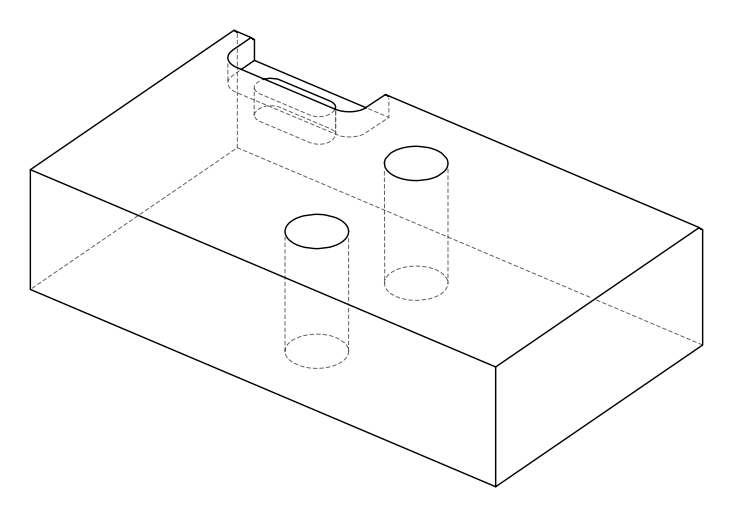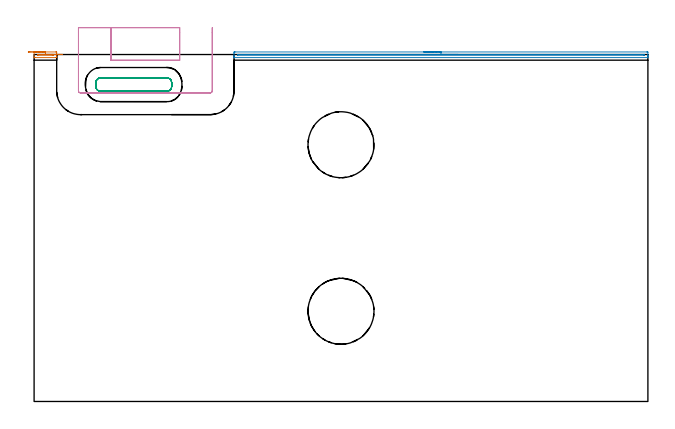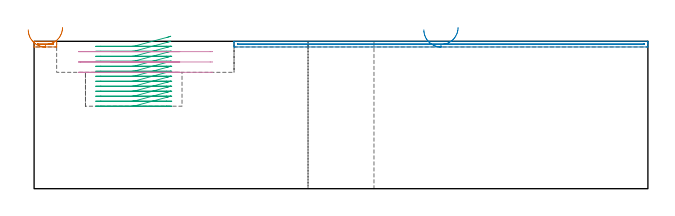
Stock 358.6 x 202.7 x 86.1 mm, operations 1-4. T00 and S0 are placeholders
(PLAN: 6 operations, 3 tool changes, 20 min)
(1 AREA_MILL | FG_CHAMFER_SURFACE | UGT0205_001 | 0.36 min | 84 mm3)
(2 AREA_MILL_1 | FG_CHAMFER_SURFACE_1 | UGT0205_001 | 4.01 min | 1334 mm3)
(3 MILL_RECTANGULAR_POCKET | POCKET_RECTANGULAR_STRAIGHT | NXT0201_011 | Follow Part, ap 3, ae 75% | 3.83 min | 39919 mm3)
(4 MILL_SLOT | SLOT_PARTIAL_RECTANGULAR | UGT0201_109 | Follow Part, ap 6.35, ae 75% | 2.19 min | 45236 mm3)
(5 MILL_THROUGH_HOLE_FROM_SOLID_MATERIAL | STEP1HOLE | UGT0201_018 | Circular | 4.8 min | 100249 mm3)
(6 MILL_THROUGH_HOLE_FROM_SOLID_MATERIAL_1 | STEP1HOLE_1 | UGT0201_018 | Circular | 4.8 min | 100261 mm3)
(TOOL UGT0205_001 | Chamfer Mill 20 x 3 x 45 deg. | D20 FL50 Z2)
(TOOL NXT0201_011 | ENDMILL 12mm [2P460-1200-NA 1630] | D12 FL38 Z6)
(TOOL UGT0201_109 | End Mill 25.4 mm | D25.4 FL25 Z2)
(TOOL UGT0201_018 | End mill 30 mm | D30 FL50 Z4)
(OP 1 AREA_MILL)
G17 G21 G94 G90
T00 M6
G54
G17 G0 G90 X-3.4 Y204.2 S1061 M3
G43 Z96.1 H0
Z92.8
G94 G1 X-3.362 Z91.928 F250.
X-3.248 Z91.063
X-3.059 Z90.212
X-2.797 Z89.38
X-2.463 Z88.574
X-2.06 Z87.8
X-1.592 Z87.064
X-1.06 Z86.372
X-0.471 Z85.729
X0.172 Z85.14
X0.864 Z84.608
X1.6 Z84.14
X2.374 Z83.737
X3.18 Z83.403
X4.012 Z83.141
X4.863 Z82.952
X5.728 Z82.838
X6.6 Z82.8
X12.763
X12.933 Y204.198 Z82.802
X13.191 Y204.193 Z82.807
X13.196 Y203.86 Z83.14
X13.2 Y202.993 Z84.007
Y201.24 Z85.76
X13.19 Y200.907 Z86.093
X12.763 Y200.9 Z86.1
X0.437
X0.01 Y200.907 Z86.093
X0. Y201.237 Z85.763
Y203.866 Z83.134
X0.01 Y204.193 Z82.807
X0.168 Y204.2 Z82.8
X6.6
Y202.786 Z84.214
X10.8
X11.002
X11.081 Y202.785 Z84.215
X11.144 Y202.782 Z84.218
X11.179 Y202.779 Z84.221
X11.19 Y202.745 Z84.255
X11.197 Y202.55 Z84.45
X11.198 Y202.452 Z84.548
X11.194 Y202.354 Z84.646
X11.191 Y202.329 Z84.671
X11.176 Y202.321 Z84.679
X11.121 Y202.318 Z84.682
X11.002 Y202.315 Z84.685
X10.799 Y202.314 Z84.686
X10.597
X2.198 Y202.315 Z84.685
X2.119
X2.056 Y202.318 Z84.682
X2.021 Y202.321 Z84.679
X2.01 Y202.355 Z84.645
X2.003 Y202.55 Z84.45
X2.002 Y202.648 Z84.352
X2.006 Y202.746 Z84.254
X2.009 Y202.771 Z84.229
X2.024 Y202.779 Z84.221
X2.079 Y202.782 Z84.218
X2.198 Y202.785 Z84.215
X2.401 Y202.786 Z84.214
X2.876
X6.6
X7.472 Z84.252
X8.336 Z84.366
X9.188 Z84.555
X10.02 Z84.817
X10.826 Z85.151
X11.6 Z85.554
X12.336 Z86.023
X13.028 Z86.554
X13.671 Z87.143
X14.26 Z87.786
X14.791 Z88.478
X15.26 Z89.214
X15.663 Z89.988
X15.997 Z90.794
X16.259 Z91.626
X16.448 Z92.478
X16.562 Z93.343
X16.6 Z94.214
G0 Z96.1
M5
M2
(OP 2 AREA_MILL_1)
G17 G21 G94 G90
T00 M6
G54
G17 G0 G90 X227.7 Y204.2 S1061 M3
G43 Z96.1 H0
Z92.8
G94 G1 X227.738 Z91.928 F250.
X227.852 Z91.063
X228.041 Z90.212
X228.303 Z89.38
X228.637 Z88.574
X229.04 Z87.8
X229.509 Z87.064
X230.04 Z86.372
X230.629 Z85.729
X231.272 Z85.14
X231.964 Z84.608
X232.7 Z84.14
X233.474 Z83.737
X234.28 Z83.403
X235.112 Z83.141
X235.964 Z82.952
X236.828 Z82.838
X237.7 Z82.8
X357.97
X358.315 Y204.197
X358.59 Y204.192 Z82.803
X358.6 Y203.86 Z83.134
Y202.47 Z84.526
Y202.113 Z84.881
Y201.399 Z85.601
Y201.178 Z85.822
X358.598 Y201.037 Z85.955
X358.59 Y200.903 Z86.088
X358.417 Y200.9 Z86.1
X116.983
X116.81 Y200.903 Z86.088
X116.802 Y201.037 Z85.955
X116.8 Y201.178 Z85.822
Y201.399 Z85.601
Y202.113 Z84.881
Y203.344 Z83.653
X116.804 Y203.86 Z83.134
X116.81 Y204.192 Z82.803
X117.085 Y204.197 Z82.8
X117.43 Y204.2
X237.7
Y202.786 Z84.214
X356.388
X356.54 Y202.784 Z84.216
X356.576 Y202.782 Z84.218
X356.588 Y202.779 Z84.221
X356.592 Y202.771 Z84.229
X356.596 Y202.738 Z84.262
X356.598 Y202.58 Z84.42
X356.592 Y202.346 Z84.654
X356.59 Y202.323 Z84.677
X356.543 Y202.321 Z84.679
X356.423 Y202.317 Z84.683
X356.182 Y202.315 Z84.685
X355.976 Y202.314 Z84.686
X119.012 Y202.315 Z84.685
X118.86 Y202.316 Z84.684
X118.824 Y202.319 Z84.681
X118.812 Y202.321 Z84.679
X118.808 Y202.329 Z84.671
X118.805 Y202.363 Z84.637
X118.807 Y202.515 Z84.485
X118.829 Y202.779 Z84.221
X119.108 Y202.784 Z84.216
X119.218 Y202.785 Z84.215
X138.486 Y202.786 Z84.214
X237.7
X238.572 Z84.252
X239.437 Z84.366
X240.288 Z84.555
X241.12 Z84.817
X241.926 Z85.151
X242.7 Z85.554
X243.436 Z86.023
X244.128 Z86.554
X244.771 Z87.143
X245.36 Z87.786
X245.892 Z88.478
X246.36 Z89.214
X246.763 Z89.988
X247.097 Z90.794
X247.359 Z91.626
X247.548 Z92.478
X247.662 Z93.343
X247.7 Z94.214
G0 Z96.1
M5
M2
(OP 3 MILL_RECTANGULAR_POCKET)
G17 G21 G94 G90
T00 M6
G54
G17 G0 G90 X79.851 Y187.822 S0 M3
G43 Z96.1 H1
Z89.1
G94 G1 X79.69 Y188.046 Z89.026 F250.
X79.346 Y188.39 Z88.896
X78.952 Y188.673 Z88.766
X78.518 Y188.889 Z88.636
X78.054 Y189.033 Z88.506
X77.573 Y189.1 Z88.376
X77.4 Z88.329
X58.2 Z83.185
X39. F500.
G3 X36. Y186.1 R3.
G1 Y184.2
G3 X39. Y181.2 R3.
G1 X77.4
G3 X80.4 Y184.2 R3.
G1 Y186.1
G3 X77.4 Y189.1 R3.
G1 X58.2
X57.2
G0 X79.851 Y187.822 Z86.185
G1 X79.69 Y188.046 Z86.111 F250.
X79.346 Y188.39 Z85.98
X78.952 Y188.673 Z85.85
X78.518 Y188.889 Z85.72
X78.054 Y189.033 Z85.59
X77.573 Y189.1 Z85.46
X77.4 Z85.414
X58.2 Z80.269
X39. F500.
G3 X36. Y186.1 R3.
G1 Y184.2
G3 X39. Y181.2 R3.
G1 X77.4
G3 X80.4 Y184.2 R3.
G1 Y186.1
G3 X77.4 Y189.1 R3.
G1 X58.2
X57.2
G0 X79.851 Y187.822 Z83.269
G1 X79.69 Y188.046 Z83.195 F250.
X79.346 Y188.39 Z83.065
X78.952 Y188.673 Z82.935
X78.518 Y188.889 Z82.805
X78.054 Y189.033 Z82.675
X77.573 Y189.1 Z82.545
X77.4 Z82.498
X58.2 Z77.354
X39. F500.
G3 X36. Y186.1 R3.
G1 Y184.2
G3 X39. Y181.2 R3.
G1 X77.4
G3 X80.4 Y184.2 R3.
G1 Y186.1
G3 X77.4 Y189.1 R3.
G1 X58.2
X57.2
G0 X79.851 Y187.822 Z80.354
G1 X79.69 Y188.046 Z80.28 F250.
X79.346 Y188.39 Z80.15
X78.952 Y188.673 Z80.02
X78.518 Y188.889 Z79.89
X78.054 Y189.033 Z79.76
X77.573 Y189.1 Z79.629
X77.4 Z79.583
X58.2 Z74.438
X39. F500.
G3 X36. Y186.1 R3.
G1 Y184.2
G3 X39. Y181.2 R3.
G1 X77.4
G3 X80.4 Y184.2 R3.
G1 Y186.1
G3 X77.4 Y189.1 R3.
G1 X58.2
X57.2
G0 X79.851 Y187.822 Z77.438
G1 X79.69 Y188.046 Z77.364 F250.
X79.346 Y188.39 Z77.234
X78.952 Y188.673 Z77.104
X78.518 Y188.889 Z76.974
X78.054 Y189.033 Z76.844
X77.573 Y189.1 Z76.714
X77.4 Z76.668
X58.2 Z71.523
X39. F500.
G3 X36. Y186.1 R3.
G1 Y184.2
G3 X39. Y181.2 R3.
G1 X77.4
G3 X80.4 Y184.2 R3.
G1 Y186.1
G3 X77.4 Y189.1 R3.
G1 X58.2
X57.2
G0 X79.851 Y187.822 Z74.523
G1 X79.69 Y188.046 Z74.449 F250.
X79.346 Y188.39 Z74.319
X78.952 Y188.673 Z74.189
X78.518 Y188.889 Z74.059
X78.054 Y189.033 Z73.929
X77.573 Y189.1 Z73.799
X77.4 Z73.752
X58.2 Z68.608
X39. F500.
G3 X36. Y186.1 R3.
G1 Y184.2
G3 X39. Y181.2 R3.
G1 X77.4
G3 X80.4 Y184.2 R3.
G1 Y186.1
G3 X77.4 Y189.1 R3.
G1 X58.2
X57.2
G0 X79.851 Y187.822 Z71.608
G1 X79.69 Y188.046 Z71.534 F250.
X79.346 Y188.39 Z71.404
X78.952 Y188.673 Z71.274
X78.518 Y188.889 Z71.143
X78.054 Y189.033 Z71.013
X77.573 Y189.1 Z70.883
X77.4 Z70.837
X58.2 Z65.692
X39. F500.
G3 X36. Y186.1 R3.
G1 Y184.2
G3 X39. Y181.2 R3.
G1 X77.4
G3 X80.4 Y184.2 R3.
G1 Y186.1
G3 X77.4 Y189.1 R3.
G1 X58.2
X57.2
G0 X79.851 Y187.822 Z68.692
G1 X79.69 Y188.046 Z68.618 F250.
X79.346 Y188.39 Z68.488
X78.952 Y188.673 Z68.358
X78.518 Y188.889 Z68.228
X78.054 Y189.033 Z68.098
X77.573 Y189.1 Z67.968
X77.4 Z67.922
X58.2 Z62.777
X39. F500.
G3 X36. Y186.1 R3.
G1 Y184.2
G3 X39. Y181.2 R3.
G1 X77.4
G3 X80.4 Y184.2 R3.
G1 Y186.1
G3 X77.4 Y189.1 R3.
G1 X58.2
X57.2
G0 X79.851 Y187.822 Z65.777
G1 X79.69 Y188.046 Z65.703 F250.
X79.346 Y188.39 Z65.573
X78.952 Y188.673 Z65.443
X78.518 Y188.889 Z65.313
X78.054 Y189.033 Z65.183
X77.573 Y189.1 Z65.053
X77.4 Z65.006
X58.2 Z59.862
X39. F500.
G3 X36. Y186.1 R3.
G1 Y184.2
G3 X39. Y181.2 R3.
G1 X77.4
G3 X80.4 Y184.2 R3.
G1 Y186.1
G3 X77.4 Y189.1 R3.
G1 X58.2
X57.2
G0 X79.851 Y187.822 Z62.862
G1 X79.69 Y188.046 Z62.788 F250.
X79.346 Y188.39 Z62.657
X78.952 Y188.673 Z62.527
X78.518 Y188.889 Z62.397
X78.054 Y189.033 Z62.267
X77.573 Y189.1 Z62.137
X77.4 Z62.091
X58.2 Z56.946
X39. F500.
G3 X36. Y186.1 R3.
G1 Y184.2
G3 X39. Y181.2 R3.
G1 X77.4
G3 X80.4 Y184.2 R3.
G1 Y186.1
G3 X77.4 Y189.1 R3.
G1 X58.2
X57.2
G0 X79.851 Y187.822 Z59.946
G1 X79.69 Y188.046 Z59.872 F250.
X79.346 Y188.39 Z59.742
X78.952 Y188.673 Z59.612
X78.518 Y188.889 Z59.482
X78.054 Y189.033 Z59.352
X77.573 Y189.1 Z59.222
X77.4 Z59.175
X58.2 Z54.031
X39. F500.
G3 X36. Y186.1 R3.
G1 Y184.2
G3 X39. Y181.2 R3.
G1 X77.4
G3 X80.4 Y184.2 R3.
G1 Y186.1
G3 X77.4 Y189.1 R3.
G1 X58.2
X57.2
G0 X79.851 Y187.822 Z57.031
G1 X79.69 Y188.046 Z56.957 F250.
X79.346 Y188.39 Z56.827
X78.952 Y188.673 Z56.697
X78.518 Y188.889 Z56.567
X78.054 Y189.033 Z56.436
X77.573 Y189.1 Z56.306
X77.4 Z56.26
X58.2 Z51.115
X39. F500.
G3 X36. Y186.1 R3.
G1 Y184.2
G3 X39. Y181.2 R3.
G1 X77.4
G3 X80.4 Y184.2 R3.
G1 Y186.1
G3 X77.4 Y189.1 R3.
G1 X58.2
X57.2
G0 X79.851 Y187.822 Z54.115
G1 X79.69 Y188.046 Z54.041 F250.
X79.346 Y188.39 Z53.911
X78.952 Y188.673 Z53.781
X78.518 Y188.889 Z53.651
X78.054 Y189.033 Z53.521
X77.573 Y189.1 Z53.391
X77.4 Z53.345
X58.2 Z48.2
X39. F500.
G3 X36. Y186.1 R3.
G1 Y184.2
G3 X39. Y181.2 R3.
G1 X77.4
G3 X80.4 Y184.2 R3.
G1 Y186.1
G3 X77.4 Y189.1 R3.
G1 X58.2
X57.2
G0 Z96.1
M5
M2
(OP 4 MILL_SLOT)
G17 G21 G94 G90
T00 M6
G54
G17 G0 G90 X44.95 Y218.4 S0 M3
G43 Z96.1 H0
Z80.067
G94 G1 Y215.4 F250.
Y199.35 F500.
X85.05
Y215.4
Y218.4 F250.
X25.9
Y215.4
Y181.5 F500.
G3 X27.1 Y180.3 R1.2
G1 X102.9
G3 X104.1 Y181.5 R1.2
G1 Y215.4
Y218.4 F250.
G0 X44.95 Z74.033
G1 Y215.4
Y199.35 F500.
X85.05
Y215.4
Y218.4 F250.
X25.9
Y215.4
Y181.5 F500.
G3 X27.1 Y180.3 R1.2
G1 X102.9
G3 X104.1 Y181.5 R1.2
G1 Y215.4
Y218.4 F250.
G0 X44.95 Z68.
G1 Y215.4
Y199.35 F500.
X85.05
Y215.4
Y218.4 F250.
X25.9
Y215.4
Y181.5 F500.
G3 X27.1 Y180.3 R1.2
G1 X102.9
G3 X104.1 Y181.5 R1.2
G1 Y215.4
Y218.4 F250.
G0 Z96.1
M5
M2
